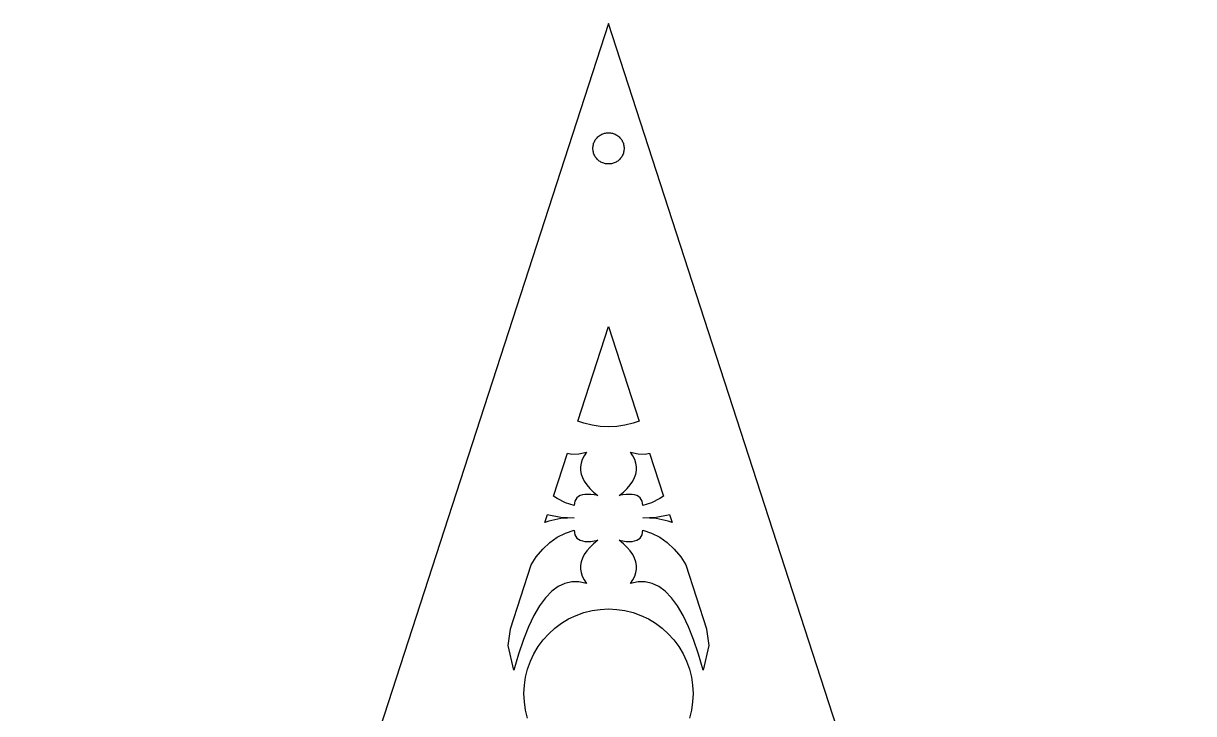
# Model space of a CAD drawing. Header units: metres. Extents: x -75 to 75, y 0 to 231.
# Drawn here: x -75 to 75, y 142.4 to 230.8 of the extents above; entities that cross this region are included whole.
import ezdxf

# ---------------------------------------------------------------- set-up
doc = ezdxf.new("R2010")
doc.units = ezdxf.units.M

msp = doc.modelspace()

# ---------------------------------------------------------------- linework, layer by layer
for p, q in [((0, 230.826), (-75, 0)), ((75, 0), (0, 230.826)), ((-1.68864, 215.898), (-1.61803, 216.002)), ((-1.61803, 216.002), (-1.54102, 216.101)), ((-1.54102, 216.101), (-1.45793, 216.195)), ((-1.45793, 216.195), (-1.36908, 216.284)), ((-1.36908, 216.284), (-1.27484, 216.367)), ((-1.27484, 216.367), (-1.17557, 216.444)), ((-1.17557, 216.444), (-1.07164, 216.515)), ((-1.07164, 216.515), (-0.9635, 216.579)), ((-0.9635, 216.579), (-0.85155, 216.636)), ((-0.85155, 216.636), (-0.73624, 216.686)), ((-0.73624, 216.686), (-0.61803, 216.728)), ((-0.61803, 216.728), (-0.49738, 216.763)), ((-0.49738, 216.763), (-0.37476, 216.791)), ((-0.37476, 216.791), (-0.25066, 216.81)), ((-0.25066, 216.81), (-0.12558, 216.822)), ((-0.12558, 216.822), (0, 216.826)), ((0, 216.826), (0.12558, 216.822)), ((0.12558, 216.822), (0.25066, 216.81)), ((0.25066, 216.81), (0.37476, 216.791)), ((0.37476, 216.791), (0.49738, 216.763)), ((0.49738, 216.763), (0.61803, 216.728)), ((0.61803, 216.728), (0.73624, 216.686)), ((0.73624, 216.686), (0.85155, 216.636)), ((0.85155, 216.636), (0.9635, 216.579)), ((0.9635, 216.579), (1.07164, 216.515)), ((1.07164, 216.515), (1.17557, 216.444)), ((1.17557, 216.444), (1.27484, 216.367)), ((1.27484, 216.367), (1.36908, 216.284)), ((1.36908, 216.284), (1.45793, 216.195)), ((1.45793, 216.195), (1.54102, 216.101)), ((1.54102, 216.101), (1.61803, 216.002)), ((1.61803, 216.002), (1.68864, 215.898)), ((-2, 214.826), (-1.99605, 214.952)), ((-1.99605, 214.701), (-2, 214.826)), ((-1.99605, 214.952), (-1.98422, 215.077)), ((-1.98422, 214.576), (-1.99605, 214.701)), ((-1.98422, 215.077), (-1.96457, 215.201)), ((-1.96457, 214.451), (-1.98422, 214.576)), ((-1.96457, 215.201), (-1.93716, 215.324)), ((-1.93716, 215.324), (-1.9021, 215.444)), ((-1.9021, 215.444), (-1.85954, 215.562)), ((-1.85954, 215.562), (-1.80965, 215.678)), ((-1.80965, 215.678), (-1.75261, 215.79)), ((-1.75261, 215.79), (-1.68864, 215.898)), ((1.68864, 215.898), (1.75261, 215.79)), ((1.75261, 215.79), (1.80965, 215.678)), ((1.80965, 215.678), (1.85954, 215.562)), ((1.85954, 215.562), (1.9021, 215.444)), ((1.9021, 215.444), (1.93716, 215.324)), ((1.93716, 215.324), (1.96457, 215.201)), ((1.96457, 215.201), (1.98422, 215.077)), ((1.98422, 214.576), (1.96457, 214.451)), ((1.98422, 215.077), (1.99605, 214.952)), ((1.99605, 214.701), (1.98422, 214.576)), ((1.99605, 214.952), (2, 214.826)), ((2, 214.826), (1.99605, 214.701)), ((-1.93716, 214.329), (-1.96457, 214.451)), ((-1.9021, 214.208), (-1.93716, 214.329)), ((-1.85954, 214.09), (-1.9021, 214.208)), ((-1.80965, 213.975), (-1.85954, 214.09)), ((-1.75261, 213.863), (-1.80965, 213.975)), ((-1.68864, 213.755), (-1.75261, 213.863)), ((-1.61803, 213.651), (-1.68864, 213.755)), ((-1.54102, 213.551), (-1.61803, 213.651)), ((-1.45793, 213.457), (-1.54102, 213.551)), ((-1.36908, 213.368), (-1.45793, 213.457)), ((-1.27484, 213.285), (-1.36908, 213.368)), ((-1.17557, 213.208), (-1.27484, 213.285)), ((-1.07164, 213.138), (-1.17557, 213.208)), ((-0.9635, 213.074), (-1.07164, 213.138)), ((-0.85155, 213.017), (-0.9635, 213.074)), ((-0.73624, 212.967), (-0.85155, 213.017)), ((0.85155, 213.017), (0.73624, 212.967)), ((0.9635, 213.074), (0.85155, 213.017)), ((1.07164, 213.138), (0.9635, 213.074)), ((1.17557, 213.208), (1.07164, 213.138)), ((1.27484, 213.285), (1.17557, 213.208)), ((1.36908, 213.368), (1.27484, 213.285)), ((1.45793, 213.457), (1.36908, 213.368)), ((1.54102, 213.551), (1.45793, 213.457)), ((1.61803, 213.651), (1.54102, 213.551)), ((1.68864, 213.755), (1.61803, 213.651)), ((1.75261, 213.863), (1.68864, 213.755)), ((1.80965, 213.975), (1.75261, 213.863)), ((1.85954, 214.09), (1.80965, 213.975)), ((1.9021, 214.208), (1.85954, 214.09)), ((1.93716, 214.329), (1.9021, 214.208)), ((1.96457, 214.451), (1.93716, 214.329)), ((-0.61803, 212.924), (-0.73624, 212.967)), ((-0.49738, 212.889), (-0.61803, 212.924)), ((-0.37476, 212.862), (-0.49738, 212.889)), ((-0.25066, 212.842), (-0.37476, 212.862)), ((-0.12558, 212.83), (-0.25066, 212.842)), ((0, 212.826), (-0.12558, 212.83)), ((0.12558, 212.83), (0, 212.826)), ((0.25066, 212.842), (0.12558, 212.83)), ((0.37476, 212.862), (0.25066, 212.842)), ((0.49738, 212.889), (0.37476, 212.862)), ((0.61803, 212.924), (0.49738, 212.889)), ((0.73624, 212.967), (0.61803, 212.924)), ((-3.92671, 179.908), (0, 191.993)), ((0, 191.993), (3.92671, 179.908)), ((-3.146, 179.629), (-3.92671, 179.908)), ((-2.11433, 179.371), (-3.146, 179.629)), ((-1.06229, 179.214), (-2.11433, 179.371)), ((0, 179.162), (-1.06229, 179.214)), ((1.06226, 179.214), (0, 179.162)), ((2.11429, 179.371), (1.06226, 179.214)), ((3.146, 179.629), (2.11429, 179.371)), ((3.92671, 179.908), (3.146, 179.629)), ((-7.04666, 170.306), (-5.26064, 175.803)), ((-5.26064, 175.803), (-4.70752, 175.68)), ((-4.70752, 175.68), (-3.78383, 175.69)), ((-3.78383, 175.69), (-2.82724, 175.907)), ((-2.82724, 175.907), (-3.13815, 175.44)), ((3.13817, 175.44), (2.82724, 175.907)), ((2.82724, 175.907), (3.78383, 175.69)), ((3.78383, 175.69), (4.70752, 175.68)), ((4.70752, 175.68), (5.26064, 175.803)), ((5.26064, 175.803), (7.04666, 170.306)), ((-3.52437, 174.509), (-3.59941, 174.045)), ((-3.59941, 174.045), (-3.59578, 173.581)), ((-3.37062, 174.974), (-3.52437, 174.509)), ((-3.13815, 175.44), (-3.37062, 174.974)), ((3.37062, 174.974), (3.13817, 175.44)), ((3.52437, 174.509), (3.37062, 174.974)), ((3.59941, 174.045), (3.52437, 174.509)), ((3.59578, 173.581), (3.59941, 174.045)), ((-3.59578, 173.581), (-3.5134, 173.118)), ((-3.5134, 173.118), (-3.35236, 172.656)), ((-3.35236, 172.656), (-3.11263, 172.195)), ((3.11261, 172.195), (3.35236, 172.656)), ((3.35236, 172.656), (3.5134, 173.118)), ((3.5134, 173.118), (3.59578, 173.581)), ((-3.11263, 172.195), (-2.79416, 171.734)), ((-2.79416, 171.734), (-2.39703, 171.275)), ((-2.39703, 171.275), (-1.9212, 170.816)), ((1.92119, 170.816), (2.39703, 171.275)), ((2.39703, 171.275), (2.79416, 171.734)), ((2.79416, 171.734), (3.11261, 172.195)), ((-6.57014, 169.97), (-7.04666, 170.306)), ((-5.52484, 169.443), (-6.57014, 169.97)), ((-4.30362, 169.644), (-4.37421, 169.376)), ((-4.19244, 169.876), (-4.30362, 169.644)), ((-4.04073, 170.072), (-4.19244, 169.876)), ((-3.84842, 170.233), (-4.04073, 170.072)), ((-3.61557, 170.358), (-3.84842, 170.233)), ((-3.3421, 170.447), (-3.61557, 170.358)), ((-3.02811, 170.501), (-3.3421, 170.447)), ((-2.67357, 170.519), (-3.02811, 170.501)), ((-2.27844, 170.501), (-2.67357, 170.519)), ((-1.84279, 170.447), (-2.27844, 170.501)), ((-1.9212, 170.816), (-1.36713, 170.358)), ((-1.36713, 170.358), (-1.84279, 170.447)), ((1.36713, 170.358), (1.92119, 170.816)), ((1.84279, 170.447), (1.36713, 170.358)), ((2.27847, 170.501), (1.84279, 170.447)), ((2.67357, 170.519), (2.27847, 170.501)), ((3.02812, 170.501), (2.67357, 170.519)), ((3.34213, 170.447), (3.02812, 170.501)), ((3.61557, 170.358), (3.34213, 170.447)), ((3.84842, 170.233), (3.61557, 170.358)), ((4.04073, 170.072), (3.84842, 170.233)), ((4.19244, 169.876), (4.04073, 170.072)), ((4.30362, 169.644), (4.19244, 169.876)), ((4.37421, 169.376), (4.30362, 169.644)), ((6.57014, 169.97), (5.52484, 169.443)), ((7.04666, 170.306), (6.57014, 169.97)), ((-4.40421, 169.073), (-5.52484, 169.443)), ((-4.37421, 169.376), (-4.40421, 169.073)), ((4.40421, 169.073), (4.37421, 169.376)), ((5.52484, 169.443), (4.40421, 169.073)), ((-8.15115, 166.907), (-7.80911, 167.959)), ((-7.66782, 167.096), (-8.15115, 166.907)), ((-7.80911, 167.959), (-7.66782, 167.904)), ((-7.66782, 167.904), (-6.11082, 167.586)), ((-6.11082, 167.414), (-7.66782, 167.096)), ((-6.11082, 167.586), (-4.40726, 167.5)), ((-4.40726, 167.5), (-6.11082, 167.414)), ((4.40726, 167.5), (6.11079, 167.586)), ((6.11082, 167.414), (4.40726, 167.5)), ((6.11079, 167.586), (7.66779, 167.904)), ((7.66782, 167.096), (6.11082, 167.414)), ((7.66779, 167.904), (7.80911, 167.959)), ((8.15115, 166.907), (7.66782, 167.096)), ((7.80911, 167.959), (8.15115, 166.907)), ((-7.54005, 164.346), (-6.57014, 165.03)), ((-6.57014, 165.03), (-5.52484, 165.557)), ((-5.52484, 165.557), (-4.40421, 165.927)), ((-4.40421, 165.927), (-4.37421, 165.624)), ((-4.37421, 165.624), (-4.30362, 165.356)), ((-4.30362, 165.356), (-4.19244, 165.124)), ((-4.19244, 165.124), (-4.04073, 164.928)), ((4.04073, 164.928), (4.19244, 165.124)), ((4.19244, 165.124), (4.30362, 165.356)), ((4.30362, 165.356), (4.37421, 165.624)), ((4.37421, 165.624), (4.40421, 165.927)), ((4.40421, 165.927), (5.52484, 165.557)), ((5.52484, 165.557), (6.57014, 165.03)), ((6.57014, 165.03), (7.54005, 164.346)), ((-9.25348, 162.509), (-8.43449, 163.506)), ((-8.43449, 163.506), (-7.54005, 164.346)), ((-4.04073, 164.928), (-3.84842, 164.767)), ((-3.84842, 164.767), (-3.61557, 164.642)), ((-3.61557, 164.642), (-3.34213, 164.553)), ((-3.34213, 164.553), (-3.02812, 164.499)), ((-3.02812, 164.499), (-2.67357, 164.481)), ((-2.39703, 163.725), (-2.79416, 163.266)), ((-2.67357, 164.481), (-2.27847, 164.499)), ((-1.92119, 164.184), (-2.39703, 163.725)), ((-2.27847, 164.499), (-1.84279, 164.553)), ((-1.36713, 164.642), (-1.92119, 164.184)), ((-1.84279, 164.553), (-1.36713, 164.642)), ((1.9212, 164.184), (1.36713, 164.642)), ((1.36713, 164.642), (1.84279, 164.553)), ((1.84279, 164.553), (2.27844, 164.499)), ((2.39703, 163.725), (1.9212, 164.184)), ((2.27844, 164.499), (2.67357, 164.481)), ((2.79416, 163.266), (2.39703, 163.725)), ((2.67357, 164.481), (3.02811, 164.499)), ((3.02811, 164.499), (3.3421, 164.553)), ((3.3421, 164.553), (3.61557, 164.642)), ((3.61557, 164.642), (3.84842, 164.767)), ((3.84842, 164.767), (4.04073, 164.928)), ((7.54005, 164.346), (8.43452, 163.506)), ((8.43452, 163.506), (9.25348, 162.509)), ((-9.91158, 161.489), (-9.25348, 162.509)), ((-3.35236, 162.344), (-3.5134, 161.882)), ((-3.11261, 162.805), (-3.35236, 162.344)), ((-2.79416, 163.266), (-3.11261, 162.805)), ((3.11263, 162.805), (2.79416, 163.266)), ((3.35236, 162.344), (3.11263, 162.805)), ((3.5134, 161.882), (3.35236, 162.344)), ((9.25348, 162.509), (9.91156, 161.489)), ((-12.5714, 153.303), (-9.91158, 161.489)), ((-3.59578, 161.419), (-3.59941, 160.955)), ((-3.59941, 160.955), (-3.52437, 160.491)), ((-3.5134, 161.882), (-3.59578, 161.419)), ((3.59578, 161.419), (3.5134, 161.882)), ((3.52437, 160.491), (3.59941, 160.955)), ((3.59941, 160.955), (3.59578, 161.419)), ((9.91156, 161.489), (12.5714, 153.303)), ((-5.59795, 159.122), (-6.45511, 158.716)), ((-4.70752, 159.32), (-5.59795, 159.122)), ((-3.78383, 159.31), (-4.70752, 159.32)), ((-2.82724, 159.093), (-3.78383, 159.31)), ((-3.52437, 160.491), (-3.37062, 160.026)), ((-3.37062, 160.026), (-3.13817, 159.56)), ((-3.13817, 159.56), (-2.82724, 159.093)), ((2.82724, 159.093), (3.13815, 159.56)), ((3.78383, 159.31), (2.82724, 159.093)), ((3.13815, 159.56), (3.37062, 160.026)), ((3.37062, 160.026), (3.52437, 160.491)), ((4.70752, 159.32), (3.78383, 159.31)), ((5.59795, 159.122), (4.70752, 159.32)), ((6.45511, 158.716), (5.59795, 159.122)), ((-7.27899, 158.103), (-8.06964, 157.282)), ((-6.45511, 158.716), (-7.27899, 158.103)), ((7.27901, 158.103), (6.45511, 158.716)), ((8.06964, 157.282), (7.27901, 158.103)), ((-8.82698, 156.253), (-9.5511, 155.017)), ((-8.06964, 157.282), (-8.82698, 156.253)), ((8.82701, 156.253), (8.06964, 157.282)), ((9.5511, 155.017), (8.82701, 156.253)), ((-9.5511, 155.017), (-10.2419, 153.573)), ((-6.0211, 154.011), (-5.10884, 154.558)), ((-5.10884, 154.558), (-4.14738, 155.013)), ((-4.14738, 155.013), (-3.146, 155.371)), ((-3.146, 155.371), (-2.11429, 155.629)), ((-2.11429, 155.629), (-1.06226, 155.786)), ((-1.06226, 155.786), (0, 155.838)), ((0, 155.838), (1.06229, 155.786)), ((1.06229, 155.786), (2.11433, 155.629)), ((2.11433, 155.629), (3.146, 155.371)), ((3.146, 155.371), (4.14738, 155.013)), ((4.14738, 155.013), (5.10884, 154.558)), ((5.10884, 154.558), (6.0211, 154.011)), ((10.2419, 153.573), (9.5511, 155.017)), ((-12.8739, 151.149), (-12.583, 153.241)), ((-12.583, 153.241), (-12.5714, 153.303)), ((-10.2419, 153.573), (-10.8995, 151.921)), ((-7.66342, 152.663), (-6.87535, 153.378)), ((-6.87535, 153.378), (-6.0211, 154.011)), ((6.0211, 154.011), (6.87535, 153.378)), ((6.87535, 153.378), (7.66342, 152.663)), ((10.8995, 151.921), (10.2419, 153.573)), ((12.5714, 153.303), (12.583, 153.241)), ((12.583, 153.241), (12.8739, 151.149)), ((-10.8995, 151.921), (-11.5238, 150.061)), ((-9.01122, 151.021), (-8.37764, 151.875)), ((-8.37764, 151.875), (-7.66342, 152.663)), ((7.66342, 152.663), (8.37764, 151.875)), ((8.37764, 151.875), (9.01122, 151.021)), ((11.5238, 150.061), (10.8995, 151.921)), ((-12.1146, 147.995), (-12.8739, 151.149)), ((-11.5238, 150.061), (-12.1146, 147.995)), ((-10.0127, 149.147), (-9.55798, 150.109)), ((-9.55798, 150.109), (-9.01122, 151.021)), ((9.01122, 151.021), (9.55798, 150.109)), ((9.55798, 150.109), (10.0127, 149.147)), ((12.1146, 147.995), (11.5238, 150.061)), ((12.8739, 151.149), (12.1146, 147.995)), ((-10.371, 148.146), (-10.0127, 149.147)), ((10.0127, 149.147), (10.371, 148.146)), ((-10.7855, 146.062), (-10.6294, 147.114)), ((-10.6294, 147.114), (-10.371, 148.146)), ((10.371, 148.146), (10.6295, 147.114)), ((10.6295, 147.114), (10.7855, 146.062)), ((-10.8377, 145), (-10.7855, 146.062)), ((10.7855, 146.062), (10.8377, 145)), ((-10.7855, 143.938), (-10.8377, 145)), ((10.8377, 145), (10.7855, 143.938)), ((-10.6295, 142.886), (-10.7855, 143.938)), ((-10.371, 141.854), (-10.6295, 142.886)), ((10.6294, 142.886), (10.371, 141.854)), ((10.7855, 143.938), (10.6294, 142.886))]:
    msp.add_line(p, q)

doc.saveas('drawing.dxf')
